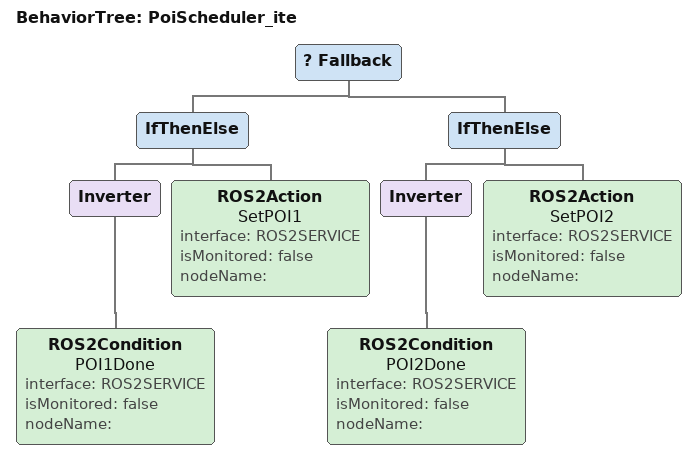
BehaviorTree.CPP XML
<?xml version="1.0" encoding="UTF-8"?>
<root BTCPP_format="3">
  <BehaviorTree ID="PoiScheduler_ite">
    <Fallback>
      <IfThenElse>
        <Inverter>
          <ROS2Condition name="POI1Done"
                         interface="ROS2SERVICE"
                         isMonitored="false"
                         nodeName=""/>
        </Inverter>
        <ROS2Action name="SetPOI1"
                    interface="ROS2SERVICE"
                    isMonitored="false"
                    nodeName=""/>
      </IfThenElse>
      <IfThenElse>
        <Inverter>
          <ROS2Condition name="POI2Done"
                         interface="ROS2SERVICE"
                         isMonitored="false"
                         nodeName=""/>
        </Inverter>
        <ROS2Action name="SetPOI2"
                    interface="ROS2SERVICE"
                    isMonitored="false"
                    nodeName=""/>
      </IfThenElse>
    </Fallback>
  </BehaviorTree>

</root>
